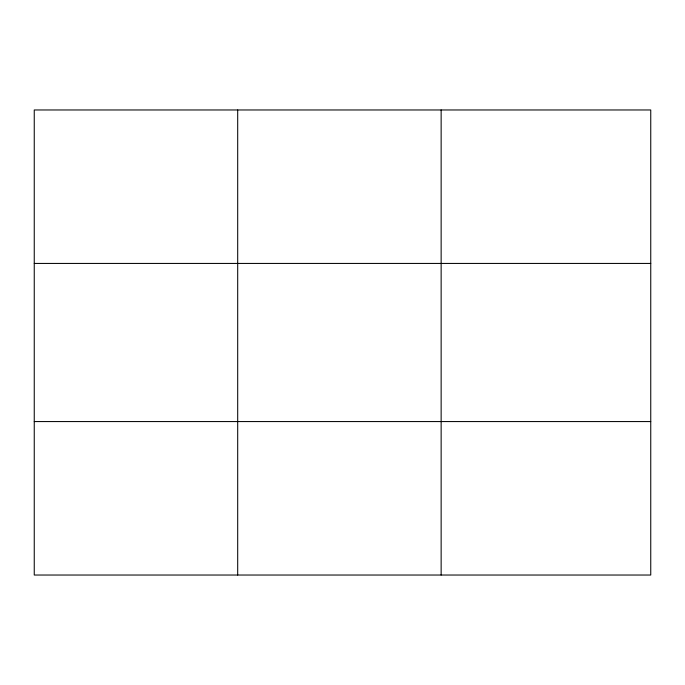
<?xml version="1.0" encoding="UTF-8"?>
<svg xmlns="http://www.w3.org/2000/svg" width="685" height="685" viewBox="0 0 685 685"><rect width="100%" height="100%" fill="white"/><g stroke="black" fill="none" stroke-linecap="round" stroke-linejoin="round"><path stroke-width="1.03" d="M237.695 109.968L237.695 575.032M441.14 109.968L441.14 575.032M650.75 263.434L650.75 109.968L34.25 109.968L34.25 575.032L650.75 575.032L650.75 263.434L34.25 263.434M34.25 421.566L650.75 421.566"/></g></svg>
